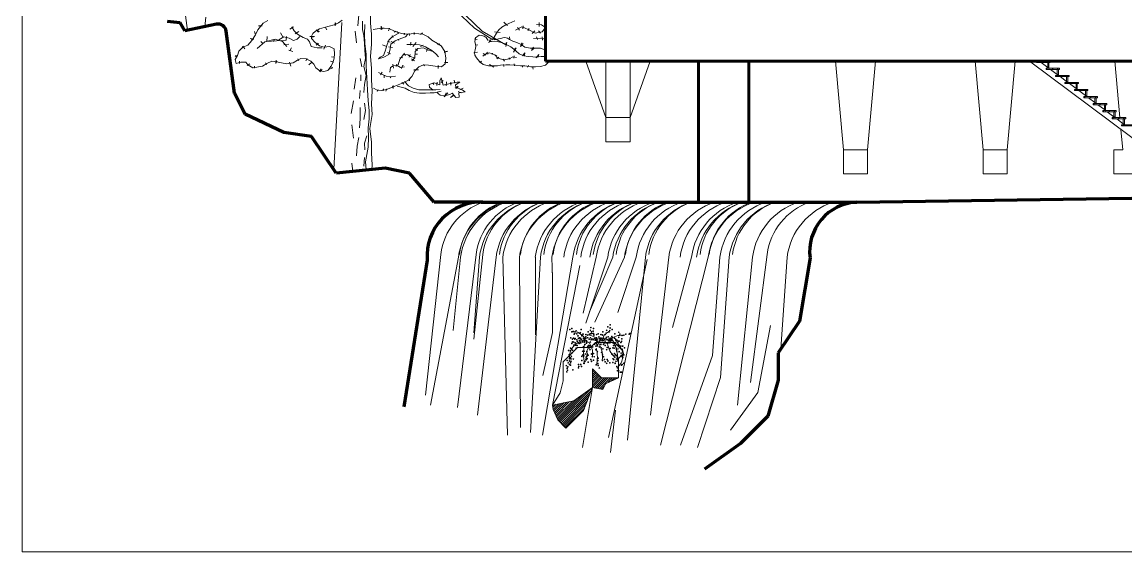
# Model space of a CAD drawing. Header units: metres. Extents: x 0 to 43.1, y 0 to 29.
# Drawn here: x 0 to 27.42, y 0 to 13.16 of the extents above; entities that cross this region are included whole.
import ezdxf

# ---------------------------------------------------------------- set-up
doc = ezdxf.new("R2010")
doc.units = ezdxf.units.M
for name, color, linetype, lineweight in [('Ceco.NET 56', 253, 'Continuous', 9), ('plants', 9, 'Continuous', 9), ('rock', 250, 'Continuous', 9), ('stairs', 250, 'Continuous', 9), ('textures', 253, 'Continuous', 9), ('topography', 132, 'Continuous', 120), ('trees1', 254, 'Continuous', 9), ('walls 2', 140, 'Continuous', 20), ('walls 3', 7, 'Continuous', 60), ('waterfall', 253, 'Continuous', 9)]:
    doc.layers.add(name, color=color, linetype=linetype, lineweight=lineweight)
pattern_1 = [(45, (-274.945168, -447.463595), (-0.0265165043, 0.0265165043), [])]

# ---------------------------------------------------------------- blocks, each defined once
blk = doc.blocks.new('ARBUSTOT')
for p, q in [((-0.255, 0.214), (-0.149, 0.166)), ((-0.158, 0.079), (-0.216, -0.046)), ((-0.149, 0.166), (-0.081, -0.017)), ((-0.207, -0.152), (-0.255, -0.258)), ((-0.216, -0.046), (-0.207, -0.152)), ((-0.081, -0.017), (-0.081, -0.171))]:
    blk.add_line(p, q)
for centre in [(-0.12, 0.542), (0.304, 0.561), (0.362, 0.609), (-0.64, 0.494), (-0.618, 0.287), (-0.592, 0.522), (-0.592, 0.436), (-0.554, 0.445), (-0.548, 0.282), (-0.534, 0.378), (-0.515, 0.407), (-0.508, 0.27), (-0.486, 0.465), (-0.467, 0.388), (-0.438, 0.339), (-0.426, 0.276), (-0.397, 0.287), (-0.38, 0.416), (-0.371, 0.272), (-0.361, 0.494), (-0.342, 0.339), (-0.313, 0.378), (-0.299, 0.276), (-0.245, 0.368), (-0.245, 0.311), (-0.245, 0.272), (-0.2, 0.357), (-0.197, 0.291), (-0.187, 0.436), (-0.154, 0.38), (-0.13, 0.474), (-0.13, 0.388), (-0.13, 0.291), (-0.101, 0.436), (-0.091, 0.397), (-0.062, 0.455), (-0.052, 0.522), (-0.052, 0.397), (-0.043, 0.359), (-0.033, 0.272), (0.025, 0.368), (0.025, 0.291), (0.063, 0.388), (0.083, 0.311), (0.092, 0.272), (0.121, 0.282), (0.131, 0.368), (0.14, 0.282), (0.169, 0.359), (0.179, 0.436), (0.198, 0.282), (0.237, 0.368), (0.266, 0.407), (0.266, 0.301), (0.275, 0.474), (0.314, 0.311), (0.333, 0.436), (0.35, 0.467), (0.362, 0.282), (0.362, 0.532), (0.381, 0.272), (0.401, 0.32), (0.41, 0.494), (0.468, 0.282), (0.478, 0.388), (0.574, 0.426), (0.574, 0.301), (0.603, 0.378), (0.661, 0.349), (0.703, 0.351), (0.748, 0.378), (0.834, 0.378), (0.854, 0.397), (-0.621, 0.031), (-0.592, 0.147), (-0.577, 0.253), (-0.573, 0.185), (-0.544, 0.185), (-0.544, 0.108), (-0.519, 0.253), (-0.505, 0.166), (-0.496, 0.108), (-0.486, 0.031), (-0.467, 0.241), (-0.457, 0.099), (-0.455, 0.195), (-0.428, 0.166), (-0.409, 0.147), (-0.399, 0.224), (-0.371, 0.166), (-0.361, 0.243), (-0.322, 0.185), (-0.313, 0.224), (-0.303, 0.07), (-0.274, 0.243), (-0.274, 0.185), (-0.264, 0.127), (-0.264, 0.218), (-0.226, 0.214), (-0.224, 0.154), (-0.216, 0.185), (-0.197, 0.07), (-0.178, 0.099), (-0.158, 0.253), (-0.149, 0.041), (-0.139, 0.089), (-0.139, -0.007), (-0.13, 0.185), (-0.11, 0.243), (-0.091, 0.262), (-0.072, 0.06), (-0.062, 0.243), (-0.033, 0.127), (-0.009, 0.23), (0.002, 0.258), (0.005, 0.253), (0.005, -0.007), (0.008, 0.079), (0.014, 0.143), (0.015, 0.137), (0.02, 0.224), (0.026, 0.172), (0.034, 0.253), (0.043, 0.206), (0.043, 0.091), (0.049, 0.12), (0.063, 0.176), (0.092, 0.06), (0.101, 0.206), (0.111, 0.243), (0.121, 0.262), (0.13, 0.235), (0.131, 0.127), (0.14, 0.041), (0.165, 0.212), (0.169, 0.253), (0.179, 0.012), (0.198, 0.224), (0.198, 0.127), (0.217, 0.16), (0.223, 0.253), (0.234, 0.206), (0.237, 0.099), (0.256, 0.262), (0.266, 0.166), (0.275, -0.007), (0.285, 0.243), (0.285, 0.05), (0.304, 0.156), (0.324, 0.214), (0.333, 0.253), (0.344, 0.247), (0.352, 0.166), (0.362, 0.205), (0.362, 0.022), (0.373, 0.241), (0.381, 0.214), (0.401, 0.262), (0.401, 0.224), (0.42, 0.224), (0.43, 0.041), (0.439, 0.156), (0.449, 0.099), (0.459, 0.031), (0.487, 0.166), (0.497, 0.253), (0.497, 0.089), (0.506, 0.224), (0.516, 0.031), (0.516, 0.002), (0.526, 0.233), (0.53, 0.183), (0.553, 0.166), (0.555, 0.012), (0.564, 0.206), (0.565, 0.127), (0.584, 0.205), (0.584, 0.099), (0.622, 0.079), (0.628, 0.172), (0.646, 0.201), (0.651, 0.262), (0.661, 0.002), (0.671, 0.079), (0.719, 0.041), (-0.708, -0.277), (-0.669, -0.027), (-0.66, -0.133), (-0.65, -0.229), (-0.631, -0.133), (-0.621, -0.036), (-0.621, -0.21), (-0.612, -0.239), (-0.602, -0.171), (-0.592, -0.094), (-0.573, -0.017), (-0.554, -0.239), (-0.342, -0.171), (-0.342, -0.277), (-0.322, -0.046), (-0.313, -0.133), (-0.293, -0.162), (-0.284, -0.046), (-0.255, -0.113), (-0.236, -0.19), (-0.236, -0.258), (-0.216, -0.056), (-0.216, -0.171), (-0.207, -0.113), (-0.207, -0.229), (-0.187, -0.142), (-0.12, -0.248), (-0.101, -0.113), (-0.081, -0.181), (-0.052, -0.104), (-0.052, -0.268), (-0.033, -0.181), (0.044, -0.056), (0.054, -0.277), (0.063, -0.219), (0.15, -0.075), (0.169, -0.133), (0.169, -0.277), (0.198, -0.181), (0.218, -0.248), (0.285, -0.248), (0.401, -0.113), (0.43, -0.229), (0.449, -0.152), (0.449, -0.248), (0.468, -0.104), (0.478, -0.19), (0.497, -0.133), (0.516, -0.152), (0.516, -0.239), (0.526, -0.046), (0.536, -0.162), (0.545, -0.19), (0.545, -0.219), (0.555, -0.258), (0.584, -0.056), (0.632, -0.094), (0.632, -0.152), (0.661, -0.171), (0.671, -0.2), (0.7, -0.133), (-0.727, -0.402), (-0.718, -0.557), (-0.708, -0.47), (-0.698, -0.518), (-0.689, -0.431), (-0.679, -0.335), (-0.65, -0.287), (-0.65, -0.373), (-0.621, -0.335), (-0.621, -0.393), (-0.612, -0.296), (-0.563, -0.508), (-0.428, -0.373), (-0.428, -0.46), (-0.419, -0.422), (-0.371, -0.373), (-0.351, -0.422), (-0.293, -0.345), (-0.264, -0.296), (-0.187, -0.316), (-0.101, -0.296), (0.015, -0.383), (0.054, -0.354), (0.063, -0.402), (0.092, -0.46), (0.237, -0.306), (0.275, -0.345), (0.304, -0.287), (0.352, -0.335), (0.43, -0.325), (0.487, -0.345), (0.507, -0.296), (0.526, -0.422), (0.545, -0.46), (0.545, -0.528), (0.555, -0.287), (0.584, -0.393), (0.642, -0.393), (0.661, -0.373), (0.7, -0.345), (0.613, -0.566), (0.642, -0.566)]:
    blk.add_circle(centre, 0.00917)
at = {"color": 3}
for centre, radius, start, end in [((-0.576, 0.091), 0.356, 25.2834, 84.7684), ((-0.221, -0.021), 0.381, 43.8605, 84.8872), ((0.405, 0.213), 0.237, 109.9855, 172.6576), ((0.641, -0.086), 0.438, 83.6059, 131.2667), ((-0.377, -0.235), 0.923, 357.4006, 34.7669), ((-0.229, -0.197), 0.422, 102.7864, 183.0308), ((0.674, -0.113), 0.978, 165.7493, 194.2507), ((-0.427, -0.168), 0.597, 349.475, 46.185), ((-0.779, -0.186), 0.823, 344.7348, 15.2652), ((0.856, 0.234), 0.568, 188.8586, 226.9675), ((0.301, -0.15), 0.379, 318.2464, 37.1693), ((0.654, -0.465), 0.094, 138.2464, 221.7536)]:
    blk.add_arc(centre, radius, start, end, dxfattribs=at)
blk = doc.blocks.new('elevation 1')
at = {"layer": 'rock', "ltscale": 0.3}
h = blk.add_hatch(dxfattribs=at)
h.set_pattern_fill('LINE', color=253, scale=0.3, angle=45, style=0)
h.set_pattern_definition(pattern_1)
h.paths.add_polyline_path([(14.487, 4.177), (14.813, 4.322), (14.395, 4.322), (14.17, 4.547), (14.17, 4.084), (14.421, 4.031)])
h = blk.add_hatch(dxfattribs=at)
h.set_pattern_fill('LINE', color=253, scale=0.3, angle=45, style=0)
h.set_pattern_definition(pattern_1)
h.paths.add_polyline_path([(13.176, 3.648), (13.194, 3.535), (13.305, 3.28), (13.508, 3.077), (13.946, 3.514), (14.166, 4.082), (13.703, 3.755)])
at = {"layer": 'Ceco.NET 56', "ltscale": 0.3}
for q in [(0, 29), (43.1, 0)]:
    blk.add_line((0, 0), q, dxfattribs=at)
at = {"layer": 'rock', "ltscale": 0.3}
for p, q in [((13.794, 5.077), (13.545, 4.828)), ((14.121, 5.077), (13.794, 5.077)), ((14.245, 5.2), (14.121, 5.077)), ((14.716, 5.2), (14.245, 5.2)), ((14.92, 4.997), (14.716, 5.2)), ((14.941, 4.932), (14.92, 4.997)), ((13.545, 4.828), (13.438, 4.721)), ((13.438, 4.721), (13.438, 4.247)), ((14.813, 4.804), (14.941, 4.932)), ((14.813, 4.322), (14.813, 4.804)), ((14.17, 4.084), (14.17, 4.547)), ((14.17, 4.547), (14.395, 4.322)), ((13.438, 4.247), (13.367, 3.947)), ((14.395, 4.322), (14.813, 4.322)), ((14.421, 4.031), (14.487, 4.177)), ((14.487, 4.177), (14.813, 4.322)), ((13.367, 3.947), (13.176, 3.648)), ((14.17, 4.092), (13.946, 3.514)), ((14.17, 4.084), (14.421, 4.031)), ((13.194, 3.535), (13.176, 3.648)), ((13.305, 3.28), (13.194, 3.535)), ((13.946, 3.514), (13.508, 3.077)), ((13.508, 3.077), (13.305, 3.28))]:
    blk.add_line(p, q, dxfattribs=at)
at = {"layer": 'rock', "color": 253, "ltscale": 0.3}
for p, q in [((13.703, 3.755), (14.17, 4.084)), ((13.176, 3.648), (13.703, 3.755))]:
    blk.add_line(p, q, dxfattribs=at)
at = {"layer": 'stairs', "ltscale": 0.3}
for p, q in [((25.535, 12.186), (25.197, 12.186)), ((25.197, 12.186), (25.197, 12.156)), ((25.535, 12.156), (25.197, 12.156)), ((25.475, 12.034), (25.31, 12.156)), ((25.475, 12.011), (25.475, 12.156)), ((25.505, 12.011), (25.505, 12.156)), ((25.535, 12.156), (25.535, 12.186)), ((25.769, 12.011), (25.432, 12.011)), ((25.432, 12.011), (25.432, 11.981)), ((25.769, 11.981), (25.432, 11.981)), ((25.709, 11.859), (25.545, 11.981)), ((26.004, 11.836), (25.666, 11.836)), ((25.666, 11.836), (25.666, 11.806)), ((26.004, 11.806), (25.666, 11.806)), ((25.709, 11.836), (25.709, 11.981)), ((25.739, 11.836), (25.739, 11.981)), ((25.769, 11.981), (25.769, 12.011)), ((25.944, 11.684), (25.779, 11.806)), ((25.944, 11.661), (25.944, 11.806)), ((25.974, 11.661), (25.974, 11.806)), ((26.004, 11.806), (26.004, 11.836)), ((26.238, 11.661), (25.901, 11.661)), ((25.901, 11.661), (25.901, 11.631)), ((26.238, 11.631), (25.901, 11.631)), ((26.178, 11.509), (26.014, 11.631)), ((26.178, 11.486), (26.178, 11.631)), ((26.208, 11.486), (26.208, 11.631)), ((26.238, 11.631), (26.238, 11.661)), ((26.473, 11.486), (26.135, 11.486)), ((26.135, 11.486), (26.135, 11.456)), ((26.473, 11.456), (26.135, 11.456)), ((26.413, 11.334), (26.248, 11.456)), ((26.707, 11.311), (26.37, 11.311)), ((26.37, 11.311), (26.37, 11.281)), ((26.707, 11.281), (26.37, 11.281)), ((26.413, 11.311), (26.413, 11.456)), ((26.443, 11.311), (26.443, 11.456)), ((26.473, 11.456), (26.473, 11.486)), ((26.647, 11.159), (26.483, 11.281)), ((26.647, 11.136), (26.647, 11.281)), ((26.677, 11.136), (26.677, 11.281)), ((26.707, 11.281), (26.707, 11.311)), ((26.942, 11.136), (26.604, 11.136)), ((26.604, 11.136), (26.604, 11.106)), ((26.942, 11.106), (26.604, 11.106)), ((26.882, 10.984), (26.718, 11.106)), ((26.882, 10.961), (26.882, 11.106)), ((26.912, 10.961), (26.912, 11.106)), ((26.942, 11.106), (26.942, 11.136)), ((27.176, 10.961), (26.839, 10.961)), ((26.839, 10.961), (26.839, 10.931)), ((27.176, 10.931), (26.839, 10.931)), ((27.116, 10.809), (26.952, 10.931)), ((27.411, 10.786), (27.073, 10.786)), ((27.073, 10.786), (27.073, 10.756)), ((27.411, 10.756), (27.073, 10.756)), ((27.116, 10.786), (27.116, 10.931)), ((27.146, 10.786), (27.146, 10.931)), ((27.176, 10.931), (27.176, 10.961)), ((27.351, 10.634), (27.187, 10.756)), ((27.351, 10.611), (27.351, 10.756)), ((27.381, 10.611), (27.381, 10.756)), ((27.411, 10.756), (27.411, 10.786)), ((27.646, 10.611), (27.308, 10.611)), ((27.308, 10.611), (27.308, 10.581)), ((27.646, 10.581), (27.308, 10.581))]:
    blk.add_line(p, q, dxfattribs=at)
at = {"layer": 'textures', "ltscale": 0.3}
for centre in [(25.215, 12.172), (25.365, 12.172), (25.489, 12.172), (25.449, 11.997), (25.488, 12.023), (25.599, 11.997), (25.684, 11.822), (25.723, 11.997), (25.723, 11.848), (25.834, 11.822), (25.958, 11.822), (25.919, 11.647), (25.957, 11.673), (26.068, 11.647), (26.193, 11.647), (26.153, 11.472), (26.192, 11.498), (26.303, 11.472), (26.388, 11.297), (26.427, 11.323), (26.427, 11.472), (26.537, 11.297), (26.662, 11.297), (26.622, 11.122), (26.661, 11.148), (26.772, 11.122), (26.896, 10.973), (26.896, 11.122), (26.857, 10.947), (27.007, 10.947), (27.091, 10.772), (27.131, 10.947), (27.13, 10.798), (27.241, 10.772), (27.365, 10.772), (27.326, 10.597), (27.365, 10.623)]:
    blk.add_circle(centre, 0.00737, dxfattribs=at)
at = {"layer": 'topography', "ltscale": 0.3}
for p, q in [((3.926, 13.139), (3.616, 13.17)), ((4.044, 12.939), (3.926, 13.139)), ((4.832, 13.104), (4.044, 12.939)), ((5.28, 11.391), (5.071, 12.935)), ((5.538, 10.874), (5.28, 11.391)), ((6.498, 10.414), (5.538, 10.874)), ((7.192, 10.315), (6.498, 10.414)), ((7.8, 9.403), (7.192, 10.315)), ((9.016, 9.534), (7.8, 9.403)), ((9.625, 9.403), (9.016, 9.534)), ((10.233, 8.687), (9.625, 9.403)), ((20.733, 8.686), (40.357, 8.983)), ((11.4, 8.687), (10.233, 8.687)), ((11.4, 8.687), (20.733, 8.686)), ((10.061, 7.249), (9.483, 3.602)), ((19.571, 7.303), (19.308, 5.73)), ((19.308, 5.73), (18.783, 4.943)), ((18.783, 4.943), (18.783, 4.269)), ((18.783, 4.269), (18.521, 3.37)), ((18.521, 3.37), (17.846, 2.696)), ((17.846, 2.696), (16.946, 2.059))]:
    blk.add_line(p, q, dxfattribs=at)
for centre, radius, start, end in [((4.873, 12.908), 0.2, 7.703, 101.8472), ((11.4, 7.344), 1.343, 87.9569, 184.0446), ((20.79, 7.459), 1.229, 92.6416, 187.2667)]:
    blk.add_arc(centre, radius, start, end, dxfattribs=at)
at = {"layer": 'trees1'}
for p, q in [((10.223, 13.968), (11.239, 13.009)), ((8.657, 13.514), (8.657, 13.133)), ((10.818, 13.519), (11.425, 12.936)), ((4.058, 13.325), (4.105, 12.951)), ((4.565, 13.277), (4.543, 13.044)), ((5.984, 13.13), (6.104, 13.196)), ((7.946, 13.207), (7.858, 13.141)), ((8.367, 13.335), (8.337, 13.065)), ((8.457, 13.185), (8.457, 12.975)), ((12.012, 13.088), (12.235, 13.186)), ((5.776, 12.922), (5.787, 12.867)), ((5.797, 12.845), (5.852, 12.966)), ((5.852, 12.966), (5.984, 13.13)), ((5.874, 13.065), (5.962, 13.065)), ((6.482, 12.775), (6.418, 12.894)), ((6.647, 12.985), (6.738, 13.042)), ((6.704, 13.042), (6.761, 12.939)), ((6.761, 12.939), (6.841, 12.859)), ((6.875, 12.928), (6.784, 12.871)), ((7.288, 12.933), (7.222, 12.878)), ((7.387, 12.988), (7.288, 12.933)), ((7.385, 12.921), (7.311, 12.968)), ((7.311, 12.968), (7.365, 12.908)), ((7.507, 13.021), (7.387, 12.988)), ((7.628, 13.054), (7.507, 13.021)), ((7.573, 12.966), (7.54, 13.021)), ((7.748, 13.087), (7.628, 13.054)), ((7.744, 9.505), (7.945, 13.152)), ((7.858, 13.141), (7.748, 13.087)), ((7.773, 13.069), (7.773, 13.136)), ((7.773, 13.136), (7.8, 13.095)), ((8.277, 12.93), (8.307, 12.645)), ((8.457, 12.975), (8.487, 12.825)), ((8.517, 13.095), (8.502, 12.855)), ((8.657, 13.133), (8.675, 12.86)), ((8.718, 12.977), (8.915, 13.011)), ((8.915, 13.011), (8.996, 13.011)), ((8.922, 12.965), (8.922, 13.061)), ((8.922, 13.061), (8.947, 12.98)), ((8.996, 13.011), (9.112, 13)), ((9.123, 13.006), (9.103, 12.945)), ((9.112, 13), (9.25, 12.93)), ((9.244, 12.91), (9.279, 12.935)), ((9.25, 12.93), (9.424, 12.872)), ((9.35, 12.865), (9.314, 12.925)), ((9.737, 12.9), (9.737, 12.85)), ((9.943, 12.89), (9.893, 12.85)), ((11.239, 13.009), (11.69, 12.721)), ((11.425, 12.936), (12.019, 12.595)), ((11.734, 12.916), (11.875, 12.896)), ((11.783, 12.885), (11.845, 12.965)), ((11.845, 12.965), (11.913, 13.033)), ((11.913, 13.033), (12.012, 13.088)), ((11.965, 13.158), (12.056, 13.077)), ((12.256, 12.96), (12.41, 13.04)), ((12.308, 13.026), (12.351, 12.96)), ((12.41, 13.04), (12.476, 13.018)), ((12.447, 13.062), (12.439, 12.989)), ((12.476, 13.018), (12.585, 12.967)), ((12.593, 12.996), (12.564, 12.952)), ((12.585, 12.967), (12.746, 12.887)), ((12.739, 12.945), (12.666, 12.872)), ((12.746, 12.887), (12.914, 12.916)), ((12.776, 13.099), (12.9, 13.091)), ((12.827, 12.938), (12.878, 12.887)), ((12.841, 13.15), (12.841, 13.048)), ((12.9, 13.091), (13, 13.022)), ((12.914, 12.916), (13, 13.026)), ((5.611, 12.582), (5.71, 12.703)), ((5.666, 12.747), (5.754, 12.736)), ((5.754, 12.736), (5.688, 12.736)), ((5.71, 12.703), (5.797, 12.845)), ((5.837, 12.505), (6.031, 12.665)), ((5.929, 12.677), (5.974, 12.631)), ((6.031, 12.665), (6.282, 12.734)), ((6.077, 12.677), (6.088, 12.802)), ((6.556, 12.711), (6.077, 12.677)), ((6.271, 12.734), (6.248, 12.677)), ((6.282, 12.734), (6.465, 12.677)), ((6.373, 12.722), (6.499, 12.791)), ((6.465, 12.677), (6.579, 12.551)), ((6.499, 12.791), (6.636, 12.757)), ((6.567, 12.802), (6.556, 12.711)), ((6.636, 12.757), (6.738, 12.7)), ((6.738, 12.7), (6.83, 12.734)), ((6.83, 12.734), (6.898, 12.802)), ((6.841, 12.859), (6.978, 12.779)), ((6.978, 12.779), (7.092, 12.734)), ((7.092, 12.734), (7.138, 12.665)), ((7.138, 12.665), (7.183, 12.551)), ((7.144, 12.8), (7.264, 12.8)), ((7.264, 12.8), (7.177, 12.774)), ((7.222, 12.878), (7.189, 12.812)), ((7.189, 12.812), (7.189, 12.747)), ((7.189, 12.747), (7.277, 12.648)), ((7.277, 12.648), (7.387, 12.571)), ((7.304, 12.586), (7.358, 12.633)), ((7.358, 12.633), (7.351, 12.593)), ((8.487, 12.825), (8.502, 12.63)), ((8.502, 12.855), (8.517, 12.615)), ((8.502, 12.63), (8.517, 12.464)), ((8.517, 12.615), (8.547, 12.359)), ((8.675, 12.86), (8.675, 12.606)), ((9.106, 12.713), (9.065, 12.603)), ((9.079, 12.686), (9.14, 12.658)), ((9.188, 12.795), (9.106, 12.713)), ((9.161, 12.61), (9.263, 12.692)), ((9.168, 12.679), (9.25, 12.638)), ((9.339, 12.877), (9.188, 12.795)), ((9.188, 12.823), (9.216, 12.775)), ((9.263, 12.692), (9.407, 12.747)), ((9.339, 12.734), (9.359, 12.699)), ((9.407, 12.747), (9.523, 12.795)), ((9.424, 12.872), (9.574, 12.861)), ((9.486, 12.845), (9.501, 12.885)), ((9.523, 12.795), (9.585, 12.857)), ((9.574, 12.861), (9.759, 12.872)), ((9.616, 12.875), (9.621, 12.829)), ((9.653, 12.658), (9.647, 12.583)), ((9.79, 12.651), (9.708, 12.555)), ((9.759, 12.872), (9.956, 12.861)), ((9.956, 12.861), (10.083, 12.791)), ((10.083, 12.791), (10.176, 12.71)), ((10.176, 12.71), (10.315, 12.629)), ((10.315, 12.629), (10.407, 12.571)), ((10.321, 12.598), (10.371, 12.618)), ((10.371, 12.618), (10.341, 12.593)), ((11.3, 12.724), (11.24, 12.745)), ((11.265, 12.767), (11.247, 12.675)), ((11.247, 12.675), (11.259, 12.601)), ((11.352, 12.835), (11.265, 12.767)), ((11.413, 12.823), (11.352, 12.835)), ((11.481, 12.811), (11.413, 12.823)), ((11.524, 12.774), (11.481, 12.811)), ((11.58, 12.699), (11.524, 12.774)), ((11.592, 12.644), (11.623, 12.724)), ((11.66, 12.675), (11.598, 12.675)), ((11.623, 12.724), (11.643, 12.684)), ((11.74, 12.687), (11.66, 12.675)), ((11.691, 12.749), (11.697, 12.767)), ((11.734, 12.73), (11.691, 12.749)), ((11.728, 12.786), (11.783, 12.885)), ((11.783, 12.73), (11.734, 12.73)), ((11.802, 12.675), (11.74, 12.687)), ((11.833, 12.743), (11.783, 12.73)), ((11.901, 12.65), (11.802, 12.675)), ((11.888, 12.755), (11.833, 12.743)), ((11.938, 12.767), (11.888, 12.755)), ((11.975, 12.625), (11.901, 12.65)), ((11.993, 12.774), (11.938, 12.767)), ((12.055, 12.582), (11.975, 12.625)), ((12.055, 12.761), (11.993, 12.774)), ((12.006, 12.613), (12.036, 12.654)), ((12.036, 12.654), (12.016, 12.553)), ((12.11, 12.724), (12.055, 12.761)), ((12.107, 12.795), (12.117, 12.724)), ((12.191, 12.687), (12.11, 12.724)), ((12.289, 12.65), (12.191, 12.687)), ((12.4, 12.601), (12.289, 12.65)), ((12.379, 12.553), (12.409, 12.644)), ((12.449, 12.624), (12.379, 12.553)), ((12.702, 12.748), (12.885, 12.762)), ((12.776, 12.791), (12.798, 12.726)), ((12.885, 12.762), (13, 12.737)), ((12.914, 12.791), (12.922, 12.711)), ((5.348, 12.33), (5.381, 12.439)), ((5.381, 12.439), (5.48, 12.538)), ((5.48, 12.56), (5.469, 12.505)), ((5.48, 12.538), (5.611, 12.582)), ((5.534, 12.494), (5.48, 12.56)), ((6.499, 12.597), (6.624, 12.608)), ((6.624, 12.46), (6.727, 12.426)), ((6.647, 12.448), (6.693, 12.517)), ((7.183, 12.551), (7.332, 12.517)), ((7.332, 12.517), (7.457, 12.517)), ((7.387, 12.571), (7.507, 12.538)), ((7.54, 12.582), (7.496, 12.483)), ((7.507, 12.538), (7.639, 12.549)), ((7.639, 12.549), (7.748, 12.494)), ((7.748, 12.494), (7.759, 12.374)), ((7.759, 12.374), (7.748, 12.264)), ((8.517, 12.464), (8.532, 12.254)), ((8.547, 12.359), (8.547, 12.074)), ((8.675, 12.606), (8.657, 12.316)), ((8.949, 12.597), (9.051, 12.555)), ((9.017, 12.439), (8.976, 12.329)), ((8.983, 12.288), (9.113, 12.35)), ((9.065, 12.603), (9.017, 12.439)), ((9.079, 12.405), (9.147, 12.37)), ((9.099, 12.542), (9.202, 12.528)), ((9.113, 12.35), (9.14, 12.494)), ((9.14, 12.494), (9.161, 12.61)), ((9.38, 12.24), (9.476, 12.35)), ((9.476, 12.35), (9.578, 12.343)), ((9.482, 12.384), (9.523, 12.329)), ((9.558, 12.603), (9.688, 12.603)), ((9.578, 12.343), (9.647, 12.302)), ((9.64, 12.35), (9.612, 12.288)), ((9.688, 12.603), (9.872, 12.59)), ((9.756, 12.268), (9.763, 12.432)), ((9.756, 12.364), (9.818, 12.364)), ((9.763, 12.432), (9.831, 12.501)), ((9.77, 12.494), (9.825, 12.453)), ((9.831, 12.501), (9.968, 12.521)), ((9.872, 12.59), (10.016, 12.542)), ((9.961, 12.583), (9.893, 12.555)), ((9.968, 12.521), (10.071, 12.473)), ((10.016, 12.542), (10.174, 12.453)), ((10.044, 12.432), (10.071, 12.507)), ((10.071, 12.473), (10.174, 12.439)), ((10.174, 12.453), (10.276, 12.37)), ((10.276, 12.37), (10.345, 12.295)), ((10.407, 12.571), (10.5, 12.432)), ((10.487, 12.422), (10.577, 12.437)), ((10.577, 12.437), (10.487, 12.406)), ((10.5, 12.432), (10.523, 12.259)), ((11.219, 12.391), (11.31, 12.412)), ((11.253, 12.471), (11.234, 12.403)), ((11.234, 12.403), (11.247, 12.335)), ((11.271, 12.551), (11.253, 12.471)), ((11.259, 12.601), (11.271, 12.551)), ((11.32, 12.593), (11.26, 12.583)), ((11.445, 12.315), (11.535, 12.375)), ((11.45, 12.375), (11.52, 12.34)), ((11.535, 12.375), (11.599, 12.395)), ((11.545, 12.41), (11.574, 12.365)), ((11.599, 12.395), (11.659, 12.38)), ((11.659, 12.38), (11.744, 12.345)), ((11.684, 12.39), (11.674, 12.35)), ((11.744, 12.345), (11.819, 12.265)), ((12.141, 12.545), (12.055, 12.582)), ((12.215, 12.49), (12.141, 12.545)), ((12.268, 12.523), (12.207, 12.412)), ((12.271, 12.434), (12.215, 12.49)), ((12.238, 12.492), (12.268, 12.523)), ((12.345, 12.372), (12.271, 12.434)), ((12.462, 12.323), (12.345, 12.372)), ((12.487, 12.539), (12.4, 12.601)), ((12.429, 12.321), (12.49, 12.391)), ((12.49, 12.391), (12.48, 12.331)), ((12.616, 12.508), (12.487, 12.539)), ((12.74, 12.508), (12.616, 12.508)), ((12.651, 12.452), (12.701, 12.533)), ((12.722, 12.513), (12.651, 12.452)), ((12.875, 12.514), (12.74, 12.508)), ((12.772, 12.27), (12.833, 12.351)), ((12.833, 12.351), (12.822, 12.301)), ((12.943, 12.49), (12.875, 12.514)), ((13, 12.48), (12.943, 12.49)), ((5.293, 12.231), (5.348, 12.33)), ((5.359, 12.33), (5.293, 12.319)), ((5.293, 12.319), (5.337, 12.286)), ((5.315, 12.132), (5.293, 12.231)), ((5.436, 12.165), (5.315, 12.132)), ((5.403, 12.187), (5.403, 12.132)), ((5.556, 12.165), (5.436, 12.165)), ((5.611, 12.099), (5.556, 12.165)), ((5.655, 12.121), (5.589, 12.077)), ((5.732, 12.023), (5.611, 12.099)), ((5.973, 12.066), (5.732, 12.023)), ((5.776, 12.066), (5.765, 12.012)), ((6.082, 12.132), (5.973, 12.066)), ((6.05, 12.143), (6.072, 12.099)), ((6.203, 12.187), (6.082, 12.132)), ((6.28, 12.176), (6.203, 12.187)), ((6.444, 12.143), (6.28, 12.176)), ((6.313, 12.209), (6.302, 12.132)), ((6.302, 12.132), (6.324, 12.187)), ((6.576, 12.121), (6.444, 12.143)), ((6.729, 12.143), (6.576, 12.121)), ((6.641, 12.165), (6.674, 12.066)), ((6.839, 12.209), (6.729, 12.143)), ((6.926, 12.253), (6.839, 12.209)), ((6.85, 12.242), (6.872, 12.198)), ((7.058, 12.242), (6.926, 12.253)), ((7.08, 12.253), (7.047, 12.198)), ((7.168, 12.187), (7.058, 12.242)), ((7.189, 12.154), (7.124, 12.099)), ((7.244, 12.11), (7.168, 12.187)), ((7.299, 12.023), (7.244, 12.11)), ((7.661, 12.187), (7.737, 12.165)), ((7.716, 12.143), (7.672, 12.056)), ((7.683, 12.297), (7.759, 12.286)), ((7.748, 12.264), (7.716, 12.143)), ((8.397, 12.254), (8.442, 12.044)), ((8.532, 12.254), (8.487, 12.059)), ((8.547, 12.074), (8.562, 11.774)), ((8.657, 12.316), (8.675, 12.007)), ((8.894, 12.288), (8.853, 12.247)), ((8.853, 12.247), (8.983, 12.288)), ((8.976, 12.329), (8.894, 12.288)), ((9.154, 12.028), (9.216, 12.076)), ((9.222, 12.014), (9.209, 12.117)), ((9.216, 12.076), (9.318, 12.083)), ((9.304, 12.117), (9.291, 12.055)), ((9.318, 12.083), (9.4, 12.028)), ((9.339, 12.097), (9.38, 12.24)), ((9.38, 12.281), (9.455, 12.268)), ((9.421, 12.007), (9.455, 12.09)), ((9.455, 12.09), (9.469, 12.069)), ((9.647, 12.302), (9.736, 12.275)), ((9.674, 12.247), (9.749, 12.199)), ((9.681, 12.199), (9.756, 12.268)), ((9.968, 12.097), (9.852, 12.05)), ((9.968, 12.109), (9.999, 12.069)), ((10.095, 12.085), (9.968, 12.097)), ((10.257, 12.062), (10.095, 12.085)), ((10.336, 12.009), (10.331, 12.079)), ((10.346, 12.069), (10.336, 12.009)), ((10.511, 12.12), (10.419, 12.05)), ((10.492, 12.155), (10.572, 12.155)), ((10.572, 12.155), (10.502, 12.145)), ((10.523, 12.259), (10.511, 12.12)), ((11.247, 12.335), (11.284, 12.267)), ((11.284, 12.267), (11.364, 12.181)), ((11.364, 12.181), (11.45, 12.107)), ((11.411, 12.19), (11.371, 12.149)), ((11.45, 12.107), (11.586, 12.076)), ((11.586, 12.076), (11.722, 12.07)), ((11.613, 12.109), (11.713, 12.038)), ((11.722, 12.07), (11.808, 12.076)), ((11.789, 12.33), (11.764, 12.31)), ((11.789, 12.245), (11.844, 12.29)), ((11.808, 12.076), (11.882, 12.088)), ((11.819, 12.265), (11.964, 12.22)), ((11.882, 12.088), (12.012, 12.101)), ((11.949, 12.24), (11.984, 12.185)), ((11.955, 12.109), (11.965, 12.059)), ((11.964, 12.22), (12.094, 12.245)), ((12.012, 12.101), (12.116, 12.101)), ((12.089, 12.275), (12.124, 12.235)), ((12.094, 12.245), (12.189, 12.295)), ((12.116, 12.101), (12.252, 12.088)), ((12.189, 12.295), (12.279, 12.28)), ((12.224, 12.32), (12.214, 12.26)), ((12.218, 12.119), (12.228, 12.069)), ((12.252, 12.088), (12.382, 12.076)), ((12.382, 12.076), (12.487, 12.07)), ((12.419, 12.079), (12.429, 12.038)), ((12.567, 12.304), (12.462, 12.323)), ((12.487, 12.07), (12.635, 12.045)), ((12.58, 12.089), (12.55, 12.038)), ((12.684, 12.298), (12.567, 12.304)), ((12.752, 12.286), (12.684, 12.298)), ((12.826, 12.292), (12.752, 12.286)), ((12.894, 12.304), (12.826, 12.292)), ((12.875, 12.057), (12.999, 12.088)), ((12.98, 12.304), (12.894, 12.304)), ((13, 12.304), (12.98, 12.304)), ((12.999, 12.088), (13.097, 12.186)), ((7.398, 11.946), (7.299, 12.023)), ((7.42, 12.001), (7.398, 11.924)), ((7.398, 11.924), (7.452, 11.979)), ((7.496, 11.935), (7.398, 11.946)), ((7.595, 11.957), (7.496, 11.935)), ((7.672, 12.056), (7.595, 11.957)), ((7.716, 12.023), (7.639, 11.99)), ((7.65, 12.056), (7.716, 12.023)), ((8.412, 11.849), (8.412, 11.699)), ((8.487, 12.059), (8.547, 11.834)), ((8.547, 11.834), (8.502, 11.609)), ((8.675, 12.007), (8.675, 11.717)), ((8.853, 11.905), (8.955, 11.857)), ((8.942, 11.912), (8.901, 11.85)), ((8.955, 11.857), (9.044, 11.816)), ((8.997, 11.843), (8.997, 11.775)), ((9.044, 11.816), (9.147, 11.795)), ((9.133, 11.912), (9.154, 12.028)), ((9.147, 11.795), (9.277, 11.816)), ((9.4, 12.028), (9.496, 12.049)), ((9.678, 11.807), (9.597, 11.715)), ((9.759, 11.946), (9.678, 11.807)), ((9.732, 11.973), (9.843, 11.973)), ((9.843, 11.973), (9.732, 11.963)), ((9.852, 12.05), (9.759, 11.946)), ((10.419, 12.05), (10.257, 12.062)), ((12.635, 12.045), (12.752, 12.045)), ((12.681, 12.059), (12.691, 11.988)), ((12.752, 12.045), (12.875, 12.057)), ((8.292, 11.774), (8.247, 11.489)), ((8.502, 11.609), (8.487, 11.414)), ((8.562, 11.774), (8.577, 11.474)), ((8.675, 11.717), (8.693, 11.463)), ((8.822, 11.472), (8.73, 11.518)), ((9.262, 11.564), (9.077, 11.495)), ((9.14, 11.788), (9.161, 11.775)), ((9.219, 11.51), (9.199, 11.566)), ((9.214, 11.581), (9.219, 11.51)), ((9.424, 11.634), (9.262, 11.564)), ((9.318, 11.569), (9.517, 11.514)), ((9.597, 11.715), (9.424, 11.634)), ((9.43, 11.656), (9.48, 11.621)), ((9.496, 11.679), (9.599, 11.576)), ((9.599, 11.576), (9.715, 11.521)), ((9.621, 11.697), (9.611, 11.747)), ((9.626, 11.757), (9.621, 11.697)), ((9.715, 11.521), (9.852, 11.48)), ((10.112, 11.61), (10.235, 11.651)), ((10.119, 11.542), (10.112, 11.61)), ((10.208, 11.466), (10.119, 11.542)), ((10.201, 11.651), (10.228, 11.61)), ((10.235, 11.651), (10.283, 11.631)), ((10.283, 11.631), (10.372, 11.603)), ((10.31, 11.665), (10.304, 11.583)), ((10.372, 11.603), (10.379, 11.699)), ((10.379, 11.699), (10.406, 11.775)), ((10.406, 11.775), (10.434, 11.679)), ((10.413, 11.658), (10.461, 11.706)), ((10.434, 11.679), (10.461, 11.59)), ((10.461, 11.59), (10.632, 11.631)), ((10.536, 11.576), (10.543, 11.672)), ((10.632, 11.631), (10.803, 11.665)), ((10.646, 11.59), (10.646, 11.665)), ((10.748, 11.638), (10.735, 11.713)), ((10.755, 11.521), (10.83, 11.569)), ((10.872, 11.665), (10.762, 11.597)), ((10.762, 11.597), (10.776, 11.542)), ((10.776, 11.542), (10.933, 11.48)), ((10.83, 11.569), (10.789, 11.507)), ((10.803, 11.665), (10.872, 11.665)), ((8.397, 11.459), (8.382, 11.264)), ((8.577, 11.474), (8.592, 11.204)), ((8.693, 11.463), (8.675, 11.118)), ((8.842, 11.485), (8.816, 11.435)), ((8.938, 11.46), (8.822, 11.472)), ((9.077, 11.495), (8.938, 11.46)), ((8.977, 11.5), (8.967, 11.455)), ((8.967, 11.455), (8.967, 11.49)), ((9.058, 11.5), (9.038, 11.445)), ((9.517, 11.514), (9.612, 11.46)), ((9.612, 11.46), (9.736, 11.412)), ((9.736, 11.412), (9.872, 11.391)), ((9.852, 11.48), (9.989, 11.473)), ((9.872, 11.391), (10.016, 11.391)), ((9.989, 11.473), (10.112, 11.473)), ((10.016, 11.391), (10.132, 11.398)), ((10.112, 11.473), (10.276, 11.473)), ((10.132, 11.398), (10.235, 11.405)), ((10.235, 11.405), (10.345, 11.425)), ((10.276, 11.473), (10.386, 11.487)), ((10.345, 11.377), (10.31, 11.412)), ((10.345, 11.425), (10.406, 11.446)), ((10.386, 11.343), (10.345, 11.377)), ((10.495, 11.329), (10.386, 11.343)), ((10.536, 11.405), (10.481, 11.302)), ((10.481, 11.302), (10.577, 11.405)), ((10.625, 11.357), (10.495, 11.329)), ((10.68, 11.391), (10.625, 11.357)), ((10.714, 11.343), (10.639, 11.288)), ((10.639, 11.288), (10.735, 11.343)), ((10.776, 11.288), (10.68, 11.391)), ((10.858, 11.295), (10.776, 11.288)), ((10.83, 11.432), (10.906, 11.398)), ((11.002, 11.425), (10.844, 11.398)), ((10.844, 11.398), (10.858, 11.295)), ((10.872, 11.48), (10.954, 11.514)), ((10.933, 11.48), (11.002, 11.425)), ((8.232, 11.204), (8.172, 10.889)), ((8.397, 11.039), (8.397, 10.754)), ((8.502, 11.144), (8.532, 10.964)), ((8.592, 11.204), (8.621, 10.964)), ((8.675, 11.118), (8.693, 10.864)), ((8.397, 10.754), (8.382, 10.529)), ((8.532, 10.964), (8.487, 10.739)), ((8.621, 10.754), (8.592, 10.529)), ((8.621, 10.964), (8.621, 10.754)), ((8.693, 10.864), (8.639, 10.519)), ((8.187, 10.604), (8.232, 10.274)), ((8.592, 10.529), (8.607, 10.289)), ((8.639, 10.519), (8.675, 10.174)), ((8.367, 10.289), (8.322, 10.079)), ((8.562, 10.334), (8.502, 10.154)), ((8.502, 10.154), (8.517, 9.989)), ((8.607, 10.289), (8.592, 10.049)), ((8.675, 10.174), (8.675, 9.902)), ((8.322, 10.079), (8.307, 9.839)), ((8.592, 10.049), (8.532, 9.689)), ((8.675, 9.902), (8.693, 9.611)), ((8.187, 9.659), (8.213, 9.448)), ((8.502, 9.794), (8.487, 9.584)), ((8.532, 9.689), (8.547, 9.494)), ((8.693, 9.611), (8.683, 9.498))]:
    blk.add_line(p, q, dxfattribs=at)
at = {"layer": 'walls 2', "ltscale": 0.3}
for p, q in [((14.5, 10.786), (14, 12.186)), ((14.5, 12.186), (14.5, 10.186)), ((15.1, 10.786), (15.6, 12.186)), ((15.1, 12.186), (15.1, 10.186)), ((20.4, 9.986), (20.2, 12.186)), ((21, 9.986), (21.2, 12.186)), ((23.868, 9.986), (23.668, 12.186)), ((24.468, 9.986), (24.668, 12.186)), ((25.019, 12.186), (28.772, 9.386)), ((27.264, 10.786), (27.137, 12.186)), ((15.1, 10.786), (14.5, 10.786)), ((27.337, 9.986), (27.291, 10.492)), ((15.1, 10.186), (14.5, 10.186)), ((20.4, 9.986), (21, 9.986)), ((20.4, 9.386), (20.4, 9.986)), ((21, 9.386), (21, 9.986)), ((23.868, 9.386), (23.868, 9.986)), ((23.868, 9.986), (24.468, 9.986)), ((24.468, 9.386), (24.468, 9.986)), ((27.118, 9.986), (27.118, 9.386)), ((27.337, 9.986), (27.118, 9.986)), ((20.4, 9.386), (21, 9.386)), ((23.868, 9.386), (24.468, 9.386)), ((27.118, 9.386), (27.937, 9.386))]:
    blk.add_line(p, q, dxfattribs=at)
at = {"layer": 'walls 2'}
for p in [(25.27, 12.186), (25.27, 12.186), (25.505, 12.011), (25.505, 12.011), (25.739, 11.836), (25.739, 11.836), (25.974, 11.661), (25.974, 11.661), (26.208, 11.486), (26.208, 11.486), (26.443, 11.311), (26.443, 11.311), (26.677, 11.136), (26.677, 11.136), (26.912, 10.961), (26.912, 10.961), (27.146, 10.786), (27.146, 10.786), (27.381, 10.611), (27.381, 10.611)]:
    blk.add_point(p, dxfattribs=at)
at = {"layer": 'walls 3', "ltscale": 0.3}
for p, q in [((13, 12.186), (13, 13.586)), ((16.8, 12.186), (13, 12.186)), ((16.8, 8.686), (16.8, 12.186)), ((16.8, 12.186), (31, 12.186)), ((18.05, 8.686), (18.05, 12.186)), ((16.8, 8.687), (18.05, 8.686))]:
    blk.add_line(p, q, dxfattribs=at)
at = {"layer": 'waterfall', "ltscale": 0.3}
for p, q in [((10.397, 7.389), (10.016, 3.889)), ((10.837, 7.323), (10.141, 3.641)), ((10.892, 7.324), (10.709, 5.498)), ((11.276, 7.388), (10.815, 3.588)), ((11.443, 7.388), (11.219, 5.285)), ((11.358, 7.323), (11.219, 5.445)), ((11.771, 7.323), (11.312, 3.393)), ((11.939, 7.323), (12.058, 2.897)), ((12.352, 7.323), (12.377, 3.092)), ((12.873, 7.323), (12.626, 2.967)), ((12.748, 7.323), (12.748, 5.391)), ((13.682, 7.323), (12.927, 2.897)), ((13.161, 7.323), (13.176, 6.791)), ((14.262, 7.323), (13.934, 5.931)), ((14.547, 7.323), (14.004, 5.682)), ((14.673, 7.323), (14.096, 5.959)), ((14.96, 7.323), (14.222, 5.709)), ((15.522, 7.265), (14.564, 2.838)), ((15.253, 7.323), (14.799, 5.95)), ((15.482, 7.323), (15.04, 2.772)), ((16.062, 7.323), (15.608, 3.393)), ((17.041, 7.323), (15.856, 2.648)), ((16.628, 7.323), (16.158, 5.574)), ((17.333, 7.323), (17.152, 4.882)), ((17.562, 7.323), (17.347, 4.333)), ((18.142, 7.323), (17.773, 3.641)), ((18.505, 7.388), (18.093, 4.208)), ((19.001, 7.323), (18.848, 5.041)), ((13.849, 7.112), (13.176, 3.648)), ((13.176, 6.939), (13.176, 5.449)), ((18.59, 5.627), (18.27, 3.96)), ((13.176, 5.449), (12.931, 4.379)), ((17.152, 4.882), (16.353, 2.648)), ((17.347, 4.333), (16.779, 2.595)), ((14.17, 4.084), (13.921, 2.595)), ((18.27, 3.96), (17.596, 3.021)), ((14.738, 3.517), (14.614, 2.471))]:
    blk.add_line(p, q, dxfattribs=at)
for centre, radius, start, end in [((11.979, 7.181), 1.596, 109.4315, 172.5128), ((12.496, 7.095), 1.674, 108.1709, 172.1561), ((12.445, 7.18), 1.596, 109.4315, 172.5128), ((12.551, 7.096), 1.674, 108.1709, 172.1561), ((12.858, 7.18), 1.596, 109.4315, 172.5128), ((13.017, 7.095), 1.674, 108.1709, 172.1561), ((13.025, 7.18), 1.596, 109.4315, 172.5128), ((13.43, 7.095), 1.674, 108.1709, 172.1561), ((13.438, 7.18), 1.596, 109.4315, 172.5128), ((13.597, 7.095), 1.674, 108.1709, 172.1561), ((14.01, 7.095), 1.674, 108.1709, 172.1561), ((13.96, 7.18), 1.596, 109.4315, 172.5128), ((14.406, 7.095), 1.674, 108.1709, 172.1561), ((14.532, 7.095), 1.674, 108.1709, 172.1561), ((14.54, 7.18), 1.596, 109.4315, 172.5128), ((14.819, 7.095), 1.674, 108.1709, 172.1561), ((14.769, 7.18), 1.596, 109.4315, 172.5128), ((15.112, 7.095), 1.674, 108.1709, 172.1561), ((15.341, 7.095), 1.674, 108.1709, 172.1561), ((15.349, 7.18), 1.596, 109.4315, 172.5128), ((15.533, 7.095), 1.674, 108.1709, 172.1561), ((15.761, 7.095), 1.674, 108.1709, 172.1561), ((15.77, 7.18), 1.596, 109.4315, 172.5128), ((15.921, 7.095), 1.674, 108.1709, 172.1561), ((16.206, 7.095), 1.674, 108.1709, 172.1561), ((16.331, 7.095), 1.674, 108.1709, 172.1561), ((16.339, 7.18), 1.596, 109.4315, 172.5128), ((16.619, 7.095), 1.674, 108.1709, 172.1561), ((16.568, 7.18), 1.596, 109.4315, 172.5128), ((16.911, 7.095), 1.674, 108.1709, 172.1561), ((17.14, 7.095), 1.674, 108.1709, 172.1561), ((17.148, 7.18), 1.596, 109.4315, 172.5128), ((17.72, 7.095), 1.674, 108.1709, 172.1561), ((18.001, 7.095), 1.674, 108.1709, 172.1561), ((18.286, 7.095), 1.674, 108.1709, 172.1561), ((18.411, 7.095), 1.674, 108.1709, 172.1561), ((18.42, 7.18), 1.596, 109.4315, 172.5128), ((18.699, 7.095), 1.674, 108.1709, 172.1561), ((18.649, 7.18), 1.596, 109.4315, 172.5128), ((18.992, 7.095), 1.674, 108.1709, 172.1561), ((19.22, 7.095), 1.674, 108.1709, 172.1561), ((19.229, 7.18), 1.596, 109.4315, 172.5128), ((19.801, 7.095), 1.674, 108.1709, 172.1561), ((20.087, 7.18), 1.596, 109.4315, 172.5128), ((20.659, 7.095), 1.674, 108.1709, 172.1561)]:
    blk.add_arc(centre, radius, start, end, dxfattribs=at)
at = {"layer": 'plants'}
blk.add_blockref('ARBUSTOT', (14.245, 5.029), dxfattribs=at)

msp = doc.modelspace()

# ---------------------------------------------------------------- block references
msp.add_blockref('elevation 1', (0, 0))

doc.saveas('drawing.dxf')
